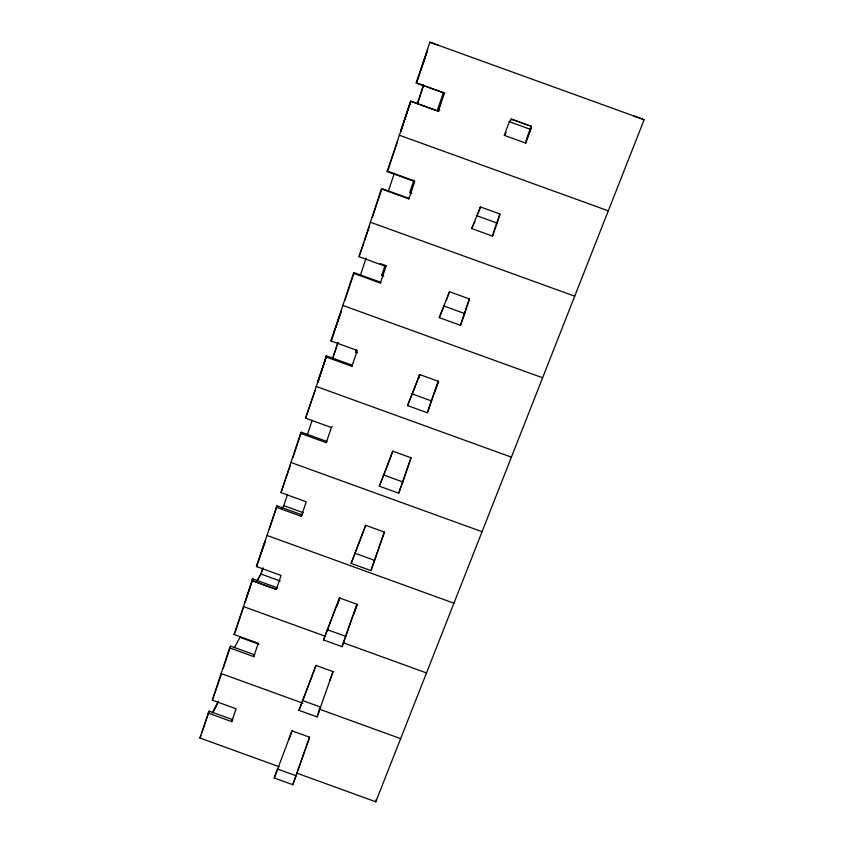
<?xml version="1.0" encoding="UTF-8"?>
<svg xmlns="http://www.w3.org/2000/svg" width="844" height="844" viewBox="0 0 844 844"><rect width="100%" height="100%" fill="white"/><g stroke="black" fill="none" stroke-linecap="round" stroke-linejoin="round"><path stroke-width="1.27" d="M530.665 129.438L531.203 126.294L511.221 119.067L509.27 121.705L504.364 135.388L525.685 143.1L530.665 129.438L509.27 121.705M525.685 143.1L526.55 139.06M296.497 773.03L375.802 801.8L376.382 799.236M497.232 223.111L499.922 213.975L480.405 206.917L471.69 228.576L492.485 236.109L497.232 223.111L476.354 215.558M492.485 236.109L495.481 226.171M464.77 313.588L469.454 298.945L449.472 291.707L439.218 317.639L460.476 325.341L464.77 313.588L443.438 305.855M460.476 325.341L465.033 311.183M279.153 766.732L199.849 737.962L209.101 711.112L232.67 719.668L231.72 721.631L208.088 713.053M231.72 721.631L236.077 708.781L212.35 700.172L229.631 647.897L230.602 646.124L254.635 654.838L253.749 656.643L229.631 647.897M253.749 656.643L258.275 643.265L234.062 634.488L252.841 578.931L245.562 600.917M276.146 507.212L301.297 516.317L302.068 514.903L277.001 505.82L256.502 566.63L265.491 540.677M301.297 516.317L306.224 501.779L280.968 492.632L300.559 433.373L301.35 432.202L326.955 441.486L326.248 442.689L300.559 433.373M332.082 426.357L331.386 427.507L305.581 418.16L326.596 355.936L317.871 382.321M353.478 273.319L380.338 283.046L380.897 282.339L354.121 272.644L353.478 273.319L331.091 341.029L341.451 311.025M380.338 283.046L385.961 266.451L358.974 256.681L381.372 188.961L381.931 188.581L409.319 198.488L408.855 198.91L381.372 188.961M408.855 198.91L414.731 181.534L387.122 171.543L410.828 101.269M375.802 801.8L644.151 119.7L429.891 42.2L416.366 83.102L427.475 50.925M244.982 602.078L252.651 578.868L277.18 587.751L276.347 589.376L251.734 580.45L252.651 578.868M265.301 540.603L256.354 566.493L281.063 575.45L276.304 589.45L251.881 580.598M317.671 382.248L326.396 355.873L352.549 365.346L351.916 366.317L325.668 356.801L326.396 355.873M341.25 310.951L330.922 340.923L357.286 350.471L351.885 366.359M400.615 131.432L410.617 101.185L438.637 111.324L410.617 101.185M416.619 83.018L444.777 93.199L416.176 83.018L427.665 49.617M201.927 732.814L209.101 711.112M221.054 674.978L212.35 700.172M223.227 668.416L230.602 646.124M235.423 631.523L243.135 608.218M269.289 529.125L277.001 505.82M290.536 464.907L280.968 492.632M292.984 457.48L301.35 432.202M315.181 390.392L305.581 418.16M344.869 300.612L354.121 272.644M363.986 242.819L358.974 256.681M364.787 240.413L369.166 227.163M372.373 217.478L381.931 188.581M388.071 169.992L397.809 140.558M400.826 131.516L402.82 125.461M403.622 123.045L410.427 102.472M257.04 580.735L260.849 573.994L262.505 569.014M332.43 358.784L337.832 342.548M417.305 103.643L423.488 85.065M263.085 567.833L261.018 574.057L257.209 580.799M281.738 509.016L283.763 505.651L287.488 494.447M307.227 435.124L312.196 420.175M332.62 358.848L338.022 342.611M360.356 275.439L366.106 258.137M388.556 190.66L394.359 173.21M417.506 103.706L423.688 85.138M427.349 412.758L438.268 381.277L427.349 412.758L407.546 405.595L419.626 374.525L438.637 381.404L434.586 392.523M357.539 352.824L355.535 352.096L356.358 349.69M439.745 110.385L437.614 109.604L443.48 92.281M383.756 276.104L381.72 275.366L385.086 265.417M413.94 180.162L409.72 192.632L411.798 193.392M438.975 108.127L440.22 104.445M438.247 111.44L444.429 93.241M326.248 442.689L331.386 427.507M402.799 481.945L411.017 457.775L392.776 451.16L379.336 486.186L398.695 493.202L402.799 481.945L383.376 474.908M398.695 493.202L411.017 457.775M370.959 570.618L384.4 532.1L365.695 525.327L351.136 563.433L370.959 570.618L384.4 532.1M317.07 716.915L333.032 671.624L315.92 665.41L298.976 710.353L317.07 716.915L320.657 707.082L302.511 700.499M353.773 614.168L357.339 604.399L339.51 597.963L323.568 639.963L342.063 646.662L353.003 615.276M342.063 646.662L356.98 604.304L353.414 614.073M292.815 784.72L309.579 737.202L292.003 730.82L274.258 777.989L292.815 784.72L309.579 737.202M274.258 777.989L277.465 769.011L296.075 775.763M339.51 597.963L323.568 639.963M416.081 384.421L419.626 374.525M510.388 121.388L511.221 119.067M288.922 739.397L292.003 730.82M365.695 525.327L351.136 563.433M446.381 300.327L449.472 291.707M336.798 606.625L339.868 598.069M418.666 378.365L420.006 374.652M312.966 673.639L315.92 665.41M388.947 461.826L392.776 451.16M477.767 214.239L480.405 206.917M526.972 137.899L531.203 126.294M526.941 139.228L531.593 126.463L511.612 119.236M329.614 681.002L333.032 671.624M495.924 224.947L499.922 213.975M465.413 310.001L469.454 298.945M298.976 710.353L312.544 674.81M379.336 486.186L388.472 463.05M407.546 405.595L415.638 385.666M439.218 317.639L444.524 305.074M471.69 228.576L474.94 221.487M212.192 712.98L218.237 701.311M199.849 737.962L201.041 735.662M213.543 711.471L218.301 702.25M234.368 647.707L239.949 637.347L258.992 644.257M234.062 634.488L235.022 632.747M504.364 135.388L506.073 132.74M355.535 352.096L356.611 350.513M381.72 275.366L383.07 273.709M387.122 171.543L387.67 171.227M437.614 109.604L438.563 109.351M633.601 115.913L644.151 119.7M399.159 135.145L608.302 210.821M388.862 171.659L413.982 180.743M370.368 222.215L574.711 296.181M380.391 263.592L386.499 265.797M342.854 305.444L542.618 377.785M411.777 393.779L431.643 400.984M316.089 386.394L511.39 457.142M290.937 462.459L482.061 531.709M283.763 505.651L303.566 512.825M354.807 553.2L374.683 560.405M266.831 535.381L453.935 603.207M260.849 573.994L280.25 581.031M327.261 629.666L345.808 636.397M243.315 606.519L325.003 636.144M343.571 642.875L426.494 672.942M221.149 673.544L302.848 703.168M318.948 709.013L400.647 738.648M429.891 42.2L439.07 45.544"/></g></svg>
